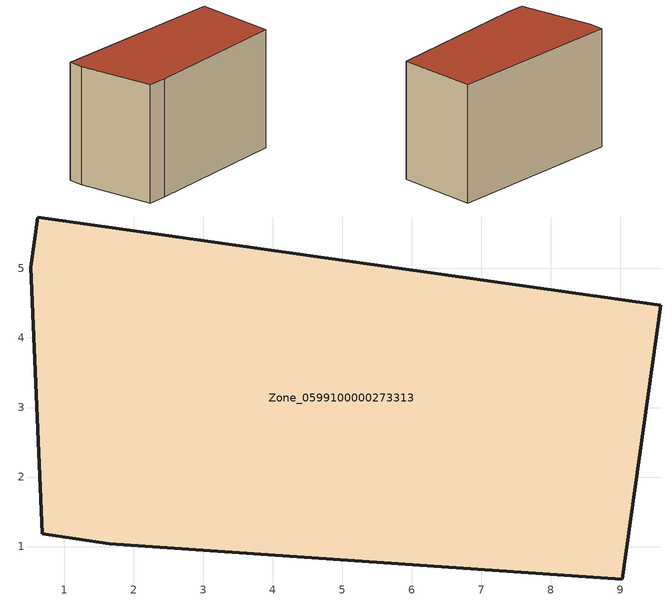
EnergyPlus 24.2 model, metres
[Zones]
Zone_0599100000273313
 floor ground (C_G): 0.68,1.18 0.52,5.02 0.62,5.74 9.58,4.47 9.03,0.53 1.65,1.04 z0
 wall outside (C_F): 0.52,5.02 0.68,1.18 1.65,1.04 9.03,0.53 9.58,4.47 0.62,5.74 0.52,5.02 z0:6.05
 roof outside (C_R): 9.03,0.53 9.58,4.47 0.62,5.74 0.52,5.02 0.68,1.18 1.65,1.04 z6.05
[BUILDING]
Pand.0599100000273313: North Axis=0; Terrain=City; Loads Convergence Tolerance Value=0.04; Temperature Convergence Tolerance Value=0.4; Solar Distribution=FullExterior; Maximum Number of Warmup Days=25; Minimum Number of Warmup Days=1
[Site:Location]
Rotterdam.The.Hague.AP_ZH_NLD Design_Conditions: Latitude=51.96; Longitude=4.45; Time Zone=1; Elevation=-4.5
[SITE:GROUNDTEMPERATURE:BUILDINGSURFACE]
18, 18, 18, 18, 18, 18, 18, 18, 18, 18, 18, 18
[MATERIAL] Thermal Absorptance=0.9; Solar Absorptance=0.7; Visible Absorptance=0.7
Name | Roughness | Thickness | Conductivity | Density | Specific Heat
G.TC.1946-1964 | MediumSmooth | 0.15 | 1 | 540 | 1210
F.TC.1946-1964 | Rough | 0.3 | 0.857143 | 1920 | 840
R.TC.1946-1964 | MediumRough | 0.2 | 0.235294 | 1500 | 1000
[CONSTRUCTION]
C_G: G.TC.1946-1964
C_F: F.TC.1946-1964
C_R: R.TC.1946-1964
[ZONE]
Zone_0599100000273313: Type=1; Multiplier=1; Ceiling Height=Autocalculate; Volume=Autocalculate; Floor Area=autocalculate; Part of Total Floor Area=Yes
[ZONEINFILTRATION:DESIGNFLOWRATE]
Infil_Zone_0599100000273313: Zone or ZoneList or Space or SpaceList=Zone_0599100000273313; Schedule=AlwaysOn; Design Flow Rate Calculation Method=Flow/Area; Flow Rate per Floor Area=0.003; Constant Term Coefficient=1; Temperature Term Coefficient=0; Velocity Term Coefficient=0; Velocity Squared Term Coefficient=0
[HVACTEMPLATE:ZONE:IDEALLOADSAIRSYSTEM]
Zone_0599100000273313: Maximum Heating Supply Air Temperature=50; Minimum Cooling Supply Air Temperature=13; Maximum Heating Supply Air Humidity Ratio=0.0156; Minimum Cooling Supply Air Humidity Ratio=0.0077; Heating Limit=NoLimit; Cooling Limit=NoLimit; Dehumidification Control Type=ConstantSensibleHeatRatio; Cooling Sensible Heat Ratio=0.7; Dehumidification Setpoint=60; Humidification Control Type=None; Humidification Setpoint=30; Outdoor Air Method=None; Outdoor Air Flow Rate per Person=0.00944; Outdoor Air Flow Rate per Zone Floor Area=0; Outdoor Air Flow Rate per Zone=0; Demand Controlled Ventilation Type=None; Outdoor Air Economizer Type=NoEconomizer; Heat Recovery Type=None; Sensible Heat Recovery Effectiveness=0.7; Latent Heat Recovery Effectiveness=0.65
[ZONECONTROL:THERMOSTAT]
ThermostatControl_Zone_0599100000273313: Zone or ZoneList=Zone_0599100000273313; Control Type Schedule=DualSetpointControlType; Control 1=Thermostat_Zone_0599100000273313; Temperature Difference Between Cutout And Setpoint=0
[THERMOSTATSETPOINT:DUALSETPOINT]
Thermostat_Zone_0599100000273313: Heating Setpoint Temperature Schedule=HeatingSetpoint_Zone_0599100000273313; Cooling Setpoint Temperature Schedule=CoolingSetpoint_Zone_0599100000273313
[SCHEDULE:COMPACT]
HeatingSetpoint_Zone_0599100000273313: Through: 12/31, For: AllDays, Until: 24:00, 21
CoolingSetpoint_Zone_0599100000273313: Through: 12/31, For: AllDays, Until: 24:00, 24
DualSetpointControlType: Through: 12/31, For: AllDays, Until: 24:00, 4
AlwaysOn: Through: 12/31, For: AllDays, Until: 24:00, 1
